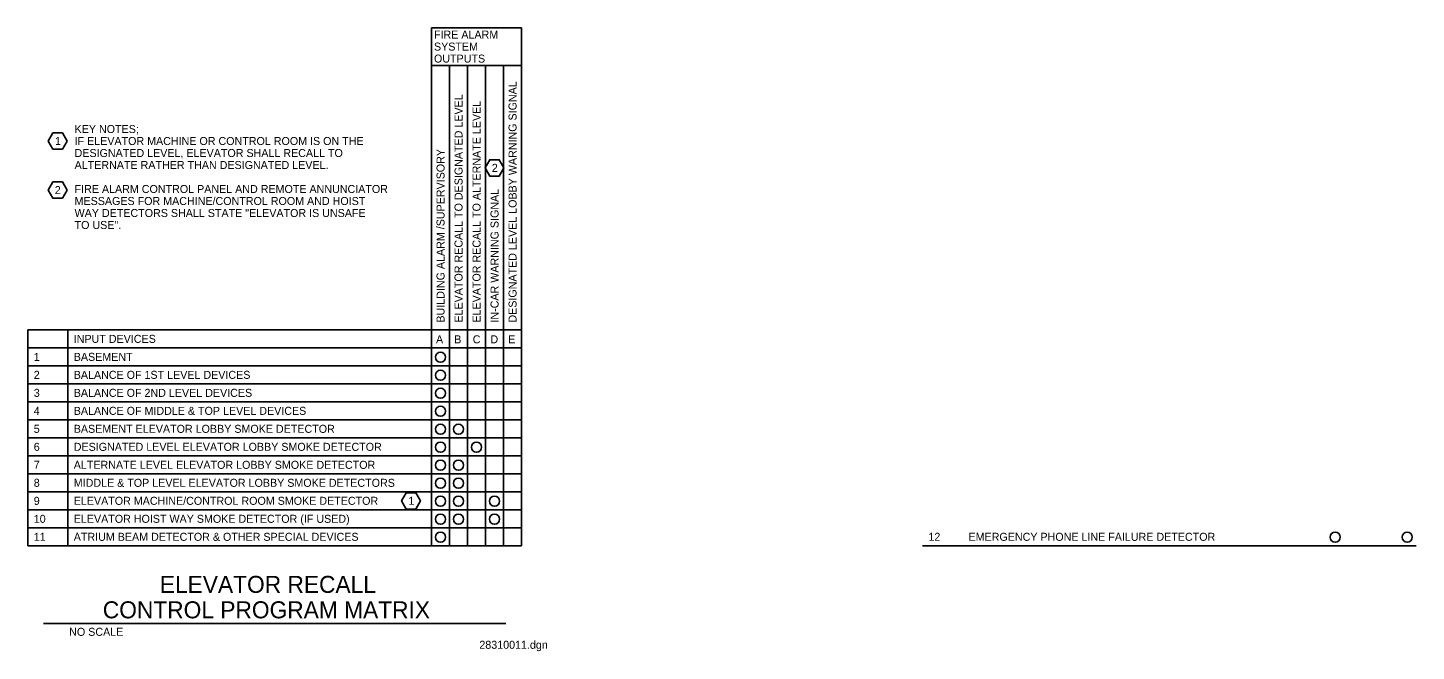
# Model space of a CAD drawing. Extents: x 10136 to 10252, y 10076 to 10128.
import ezdxf

# ---------------------------------------------------------------- set-up
doc = ezdxf.new("R2010")
doc.units = 0
for name, color, linetype in [('Default', 7, 'Continuous'), ('G-ANNO-SYMB', 7, 'Continuous'), ('G-ANNO-TEXT', 7, 'Continuous'), ('G-INDX-LINE', 7, 'Continuous'), ('G-INDX-REVD', 7, 'Continuous'), ('G-INDX-TEXT', 7, 'Continuous')]:
    doc.layers.add(name, color=color, linetype=linetype)

msp = doc.modelspace()

# ---------------------------------------------------------------- linework, layer by layer
at = {"layer": 'Default'}
msp.add_line((10137.14, 10078.57), (10175.67, 10078.57), dxfattribs=at)
at = {"layer": 'G-ANNO-SYMB'}
for points in [[(10139.11, 10118.79), (10138.72, 10118.11), (10137.93, 10118.11), (10137.54, 10118.79), (10137.93, 10119.47), (10138.72, 10119.47)], [(10175.51, 10116.55), (10175.12, 10115.87), (10174.33, 10115.87), (10173.94, 10116.55), (10174.33, 10117.23), (10175.12, 10117.23)], [(10139.11, 10114.7), (10138.72, 10114.02), (10137.93, 10114.02), (10137.54, 10114.7), (10137.93, 10115.38), (10138.72, 10115.38)], [(10168.55, 10088.8), (10168.16, 10088.12), (10167.37, 10088.12), (10166.98, 10088.8), (10167.37, 10089.48), (10168.16, 10089.48)]]:
    msp.add_lwpolyline(points, close=True, dxfattribs=at)
at = {"layer": 'G-INDX-LINE'}
for p, q in [((10169.47, 10128.23), (10169.47, 10103.05)), ((10169.47, 10128.23), (10176.97, 10128.23)), ((10176.97, 10128.23), (10176.97, 10103.05)), ((10176.97, 10125.1), (10169.47, 10125.1)), ((10170.97, 10125.1), (10170.97, 10103.05)), ((10172.47, 10125.1), (10172.47, 10103.05)), ((10173.97, 10125.1), (10173.97, 10103.05)), ((10175.47, 10125.1), (10175.47, 10103.05)), ((10135.84, 10095.55), (10135.84, 10103.05)), ((10176.97, 10103.05), (10135.84, 10103.05)), ((10139.17, 10103.05), (10139.17, 10095.55)), ((10169.47, 10103.05), (10169.47, 10095.55)), ((10176.97, 10103.05), (10169.47, 10103.05)), ((10170.97, 10103.05), (10170.97, 10095.55)), ((10172.47, 10103.05), (10172.47, 10095.55)), ((10173.97, 10103.05), (10173.97, 10095.55)), ((10175.47, 10103.05), (10175.47, 10095.55)), ((10176.97, 10103.05), (10176.97, 10095.55)), ((10135.84, 10101.55), (10176.97, 10101.55)), ((10169.47, 10101.55), (10176.97, 10101.55)), ((10135.84, 10100.05), (10176.97, 10100.05)), ((10169.47, 10100.05), (10176.97, 10100.05)), ((10135.84, 10098.55), (10176.97, 10098.55)), ((10169.47, 10098.55), (10176.97, 10098.55)), ((10135.84, 10097.05), (10176.97, 10097.05)), ((10169.47, 10097.05), (10176.97, 10097.05)), ((10135.84, 10088.05), (10135.84, 10095.55)), ((10135.84, 10095.55), (10176.97, 10095.55)), ((10139.17, 10095.55), (10139.17, 10088.05)), ((10169.47, 10095.55), (10176.97, 10095.55)), ((10169.47, 10095.55), (10169.47, 10088.05)), ((10170.97, 10095.55), (10170.97, 10088.05)), ((10172.47, 10095.55), (10172.47, 10088.05)), ((10173.97, 10095.55), (10173.97, 10088.05)), ((10175.47, 10095.55), (10175.47, 10088.05)), ((10176.97, 10095.55), (10176.97, 10088.05)), ((10135.84, 10094.05), (10176.97, 10094.05)), ((10169.47, 10094.05), (10176.97, 10094.05)), ((10135.84, 10092.55), (10176.97, 10092.55)), ((10169.47, 10092.55), (10176.97, 10092.55)), ((10135.84, 10091.05), (10176.97, 10091.05)), ((10169.47, 10091.05), (10176.97, 10091.05)), ((10135.84, 10089.55), (10176.97, 10089.55)), ((10169.47, 10089.55), (10176.97, 10089.55)), ((10135.84, 10085.05), (10135.84, 10088.05)), ((10135.84, 10088.05), (10176.97, 10088.05)), ((10139.17, 10088.05), (10139.17, 10085.05)), ((10169.47, 10088.05), (10176.97, 10088.05)), ((10169.47, 10088.05), (10169.47, 10085.05)), ((10170.97, 10088.05), (10170.97, 10085.05)), ((10172.47, 10088.05), (10172.47, 10085.05)), ((10173.97, 10088.05), (10173.97, 10085.05)), ((10175.47, 10088.05), (10175.47, 10085.05)), ((10176.97, 10088.05), (10176.97, 10085.05)), ((10135.84, 10086.55), (10176.97, 10086.55)), ((10169.47, 10086.55), (10176.97, 10086.55)), ((10135.84, 10085.05), (10176.97, 10085.05)), ((10169.47, 10085.05), (10176.97, 10085.05)), ((10210.37, 10085.05), (10251.51, 10085.05)), ((10251.51, 10085.05), (10210.37, 10085.05)), ((10244.01, 10085.05), (10251.51, 10085.05))]:
    msp.add_line(p, q, dxfattribs=at)
at = {"layer": 'G-INDX-REVD'}
for centre in [(10170.22, 10100.77), (10170.22, 10099.27), (10170.22, 10097.77), (10170.22, 10096.27), (10170.22, 10094.77), (10171.72, 10094.77), (10170.22, 10093.27), (10173.22, 10093.27), (10170.22, 10091.77), (10171.72, 10091.77), (10170.22, 10090.27), (10171.72, 10090.27), (10170.22, 10088.77), (10171.72, 10088.77), (10174.72, 10088.77), (10170.22, 10087.27), (10171.72, 10087.27), (10174.72, 10087.27), (10170.22, 10085.77), (10244.76, 10085.77), (10250.76, 10085.77)]:
    msp.add_circle(centre, 0.42, dxfattribs=at)

# ---------------------------------------------------------------- texts
at = {"layer": 'Default'}
for s, height, p in [('ELEVATOR RECALL', 1.4167, (10146.84, 10081.13)), ('CONTROL PROGRAM MATRIX', 1.4167, (10142.09, 10079.01)), ('NO SCALE', 0.667, (10139.29, 10077.55)), ('28310011.dgn', 0.6667, (10173.46, 10076.47))]:
    msp.add_text(s, height=height, dxfattribs=at).set_placement(p)
at = {"layer": 'G-ANNO-SYMB'}
for s, p in [('1', (10138.11, 10118.46)), ('2', (10174.5, 10116.22)), ('2', (10138.09, 10114.37)), ('1', (10167.55, 10088.47))]:
    msp.add_text(s, height=0.667, dxfattribs=at).set_placement(p)
at = {"layer": 'G-ANNO-TEXT'}
for s, height, p in [('KEY NOTES;', 0.667, (10139.74, 10119.46)), ('IF ELEVATOR MACHINE OR CONTROL ROOM IS ON THE', 0.6667, (10139.74, 10118.46)), ('DESIGNATED LEVEL, ELEVATOR SHALL RECALL TO', 0.6667, (10139.74, 10117.46)), ('ALTERNATE RATHER THAN DESIGNATED LEVEL.', 0.6667, (10139.74, 10116.46)), ('FIRE ALARM CONTROL PANEL AND REMOTE ANNUNCIATOR', 0.6667, (10139.74, 10114.46)), ('MESSAGES FOR MACHINE/CONTROL ROOM AND HOIST', 0.6667, (10139.74, 10113.46)), ('WAY DETECTORS SHALL STATE "ELEVATOR IS UNSAFE', 0.6667, (10139.74, 10112.46)), ('TO USE".', 0.667, (10139.74, 10111.46))]:
    msp.add_text(s, height=height, dxfattribs=at).set_placement(p)
at = {"layer": 'G-INDX-TEXT'}
for s, height, p in [('FIRE ALARM', 0.667, (10169.68, 10127.33)), ('SYSTEM', 0.667, (10169.68, 10126.33)), ('OUTPUTS', 0.667, (10169.68, 10125.33)), ('INPUT DEVICES                                                         ', 0.6667, (10139.67, 10101.97)), ('A', 0.667, (10169.85, 10101.93)), ('B', 0.667, (10171.37, 10101.93)), ('C', 0.667, (10172.91, 10101.93)), ('D', 0.667, (10174.38, 10101.93)), ('E', 0.667, (10175.87, 10101.93)), ('1      ', 0.667, (10136.34, 10100.47)), ('BASEMENT', 0.667, (10139.67, 10100.47)), ('2      ', 0.667, (10136.34, 10098.97)), ('BALANCE OF 1ST LEVEL DEVICES', 0.6667, (10139.67, 10098.97)), ('3      ', 0.667, (10136.34, 10097.47)), ('BALANCE OF 2ND LEVEL DEVICES', 0.6667, (10139.67, 10097.47)), ('4      ', 0.667, (10136.34, 10095.97)), ('BALANCE OF MIDDLE & TOP LEVEL DEVICES', 0.6667, (10139.67, 10095.97)), ('5      ', 0.667, (10136.34, 10094.47)), ('BASEMENT ELEVATOR LOBBY SMOKE DETECTOR', 0.6667, (10139.67, 10094.47)), ('6      ', 0.667, (10136.34, 10092.97)), ('DESIGNATED LEVEL ELEVATOR LOBBY SMOKE DETECTOR', 0.6667, (10139.67, 10092.97)), ('7      ', 0.667, (10136.34, 10091.47)), ('ALTERNATE LEVEL ELEVATOR LOBBY SMOKE DETECTOR', 0.6667, (10139.67, 10091.47)), ('8      ', 0.667, (10136.34, 10089.97)), ('MIDDLE & TOP LEVEL ELEVATOR LOBBY SMOKE DETECTORS', 0.6667, (10139.67, 10089.97)), ('9      ', 0.667, (10136.34, 10088.47)), ('ELEVATOR MACHINE/CONTROL ROOM SMOKE DETECTOR', 0.6667, (10139.67, 10088.47)), ('10     ', 0.667, (10136.34, 10086.97)), ('ELEVATOR HOIST WAY SMOKE DETECTOR (IF USED)', 0.6667, (10139.67, 10086.97)), ('11     ', 0.667, (10136.34, 10085.47)), ('ATRIUM BEAM DETECTOR & OTHER SPECIAL DEVICES', 0.6667, (10139.67, 10085.47)), ('12     ', 0.667, (10210.87, 10085.47)), ('EMERGENCY PHONE LINE FAILURE DETECTOR', 0.6667, (10214.21, 10085.47))]:
    msp.add_text(s, height=height, dxfattribs=at).set_placement(p)
for s, p in [('DESIGNATED LEVEL LOBBY WARNING SIGNAL', (10176.56, 10103.66)), ('ELEVATOR RECALL TO DESIGNATED LEVEL', (10172.06, 10103.66)), ('ELEVATOR RECALL TO ALTERNATE LEVEL', (10173.56, 10103.66)), ('BUILDING ALARM /SUPERVISORY', (10170.56, 10103.66)), ('IN-CAR WARNING SIGNAL', (10175.06, 10103.66))]:
    msp.add_text(s, height=0.6667, rotation=90, dxfattribs=at).set_placement(p)

doc.saveas('drawing.dxf')
